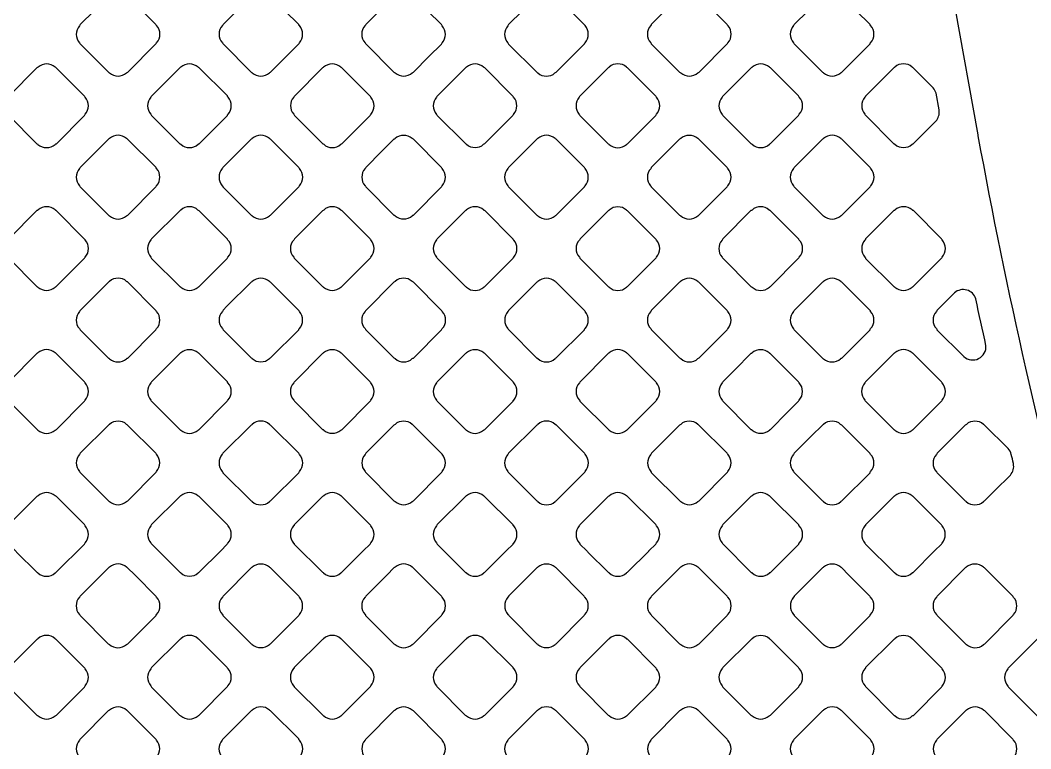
# Model space of a CAD drawing. Extents: x 0 to 248, y 0 to 175.
# Drawn here: x 84.877 to 86.402, y 147.087 to 148.185 of the extents above; entities that cross this region are included whole.
import ezdxf

# ---------------------------------------------------------------- set-up
doc = ezdxf.new("R2010")
doc.units = 0
doc.layers.add('gbr-dxf', color=7, linetype='Continuous')

msp = doc.modelspace()

# ---------------------------------------------------------------- linework, layer by layer
at = {"layer": 'gbr-dxf', "linetype": 'Continuous'}
msp.add_lwpolyline([(85.7893, 152.5028, 0.224387), (85.9099, 152.2475), (85.9166, 152.2419), (86.1187, 151.3809), (86.1359, 150.0936, -0.031401), (86.136, 150.0905), (86.1403, 149.7695, -0.024536), (86.1404, 149.7672), (86.1428, 149.5822, -0.02971), (86.1429, 149.5793), (86.1429, 149.5791), (86.1436, 149.526, -0.020598), (86.1437, 149.524, 0.041374), (86.2525, 148.3984, -0.014401), (86.2527, 148.3972), (86.3221, 148.0123, -0.013612), (86.3223, 148.0111, 0.04234), (86.6973, 146.633, -0.034058), (86.6984, 146.6299, 0.030775), (87.1147, 145.678, -0.014751), (87.1153, 145.6768), (87.2744, 145.3666, -0.022541), (87.2755, 145.3647, 0.006915), (87.3941, 145.1431, 0.283708)], format="xyb", dxfattribs=at)
for points in [[(84.9666, 148.1511, -0.091685), (84.9675, 148.1496), (85.0102, 148.1069, -0.087297), (85.0117, 148.106, 0.379731), (85.0376, 148.106, -0.09572), (85.0393, 148.1069), (85.0819, 148.1496, -0.096266), (85.0829, 148.1512, 0.379731), (85.0829, 148.1772, -0.103612), (85.0819, 148.179), (85.0394, 148.2214, -0.091964), (85.0378, 148.2224, 0.379731), (85.0118, 148.2224, -0.096265), (85.0102, 148.2214), (84.9675, 148.1787, -0.095916), (84.9666, 148.1771, 0.379731)], [(85.1821, 148.1513, -0.096265), (85.1831, 148.1496), (85.2257, 148.107, -0.092342), (85.2272, 148.1061, 0.379064), (85.2532, 148.1061, -0.097298), (85.2548, 148.1071), (85.2974, 148.1496, -0.095166), (85.2983, 148.1512, 0.379293), (85.2983, 148.1772, -0.095956), (85.2973, 148.1788), (85.2549, 148.2213, -0.100054), (85.2531, 148.2223, 0.379731), (85.2272, 148.2223, -0.096265), (85.2255, 148.2213), (85.1831, 148.1789, -0.095916), (85.1821, 148.1773, 0.379731)], [(85.3974, 148.1772, 0.379427), (85.3974, 148.1512, -0.087748), (85.3984, 148.1497), (85.441, 148.107, -0.09979), (85.4428, 148.106, 0.379731), (85.4687, 148.106, -0.09572), (85.4704, 148.107), (85.4938, 148.1305), (85.5129, 148.1495, -0.095916), (85.5138, 148.1511, 0.379731), (85.5138, 148.1771, -0.091745), (85.5129, 148.1787), (85.4702, 148.2213, -0.096332), (85.4686, 148.2223, 0.379289), (85.4426, 148.2223, -0.096507), (85.441, 148.2214), (85.3984, 148.1788, -0.09437)], [(85.6129, 148.1511, -0.096157), (85.6139, 148.1495), (85.6565, 148.1069, -0.091364), (85.6581, 148.1059, 0.379293), (85.684, 148.1059, -0.095956), (85.6857, 148.1069), (85.7284, 148.1496, -0.096332), (85.7294, 148.1513, 0.379289), (85.7294, 148.1772, -0.082704), (85.7285, 148.1786), (85.6857, 148.2215, -0.086956), (85.6842, 148.2224, 0.379293), (85.6583, 148.2224, -0.095956), (85.6566, 148.2214), (85.6139, 148.1787, -0.096023), (85.613, 148.1771, 0.379672)], [(85.8285, 148.1512, -0.096265), (85.8294, 148.1496), (85.8719, 148.1071, -0.107794), (85.8738, 148.106, 0.379731), (85.8998, 148.106, -0.096265), (85.9014, 148.107), (85.944, 148.1496, -0.095916), (85.945, 148.1513, 0.379731), (85.945, 148.1772, -0.100266), (85.944, 148.1789), (85.9015, 148.2214, -0.104018), (85.8997, 148.2225, 0.379731), (85.8737, 148.2225, -0.09572), (85.8721, 148.2215), (85.8294, 148.1788, -0.095916), (85.8285, 148.1772, 0.379731)], [(86.0441, 148.1772, 0.379293), (86.0441, 148.1512, -0.087748), (86.045, 148.1498), (86.0878, 148.1069, -0.08348), (86.0892, 148.1061, 0.379672), (86.1152, 148.106, -0.095612), (86.1168, 148.107), (86.1595, 148.1497, -0.095602), (86.1604, 148.1513, 0.379293), (86.1604, 148.1773, -0.091954), (86.1595, 148.1788), (86.1169, 148.2214, -0.096332), (86.1153, 148.2224, 0.379289), (86.0893, 148.2224, -0.095506), (86.0877, 148.2214), (86.0451, 148.1788, -0.095602)], [(84.8588, 148.0434, -0.096265), (84.8598, 148.0418), (84.9024, 147.9992, -0.091913), (84.9039, 147.9982, 0.379731), (84.9299, 147.9982, -0.09572), (84.9316, 147.9992), (84.9742, 148.0418, -0.096266), (84.9751, 148.0435, 0.379731), (84.9751, 148.0694, -0.082756), (84.9743, 148.0708), (84.9315, 148.1136, -0.087515), (84.93, 148.1145, 0.379731), (84.904, 148.1145, -0.096265), (84.9024, 148.1136), (84.8598, 148.071, -0.095916), (84.8588, 148.0694, 0.379731)], [(85.0743, 148.0435, -0.09572), (85.0753, 148.0418), (85.1179, 147.9992, -0.091964), (85.1194, 147.9983, 0.379289), (85.1454, 147.9983, -0.095506), (85.147, 147.9992), (85.1897, 148.0419, -0.095443), (85.1907, 148.0435, 0.379239), (85.1907, 148.0695, -0.099713), (85.1897, 148.0712), (85.1472, 148.1136, -0.103498), (85.1454, 148.1146, 0.379293), (85.1195, 148.1146, -0.095956), (85.1178, 148.1136), (85.0753, 148.0711, -0.096266), (85.0743, 148.0694, 0.379731)], [(85.2898, 148.0695, 0.379293), (85.2898, 148.0436, -0.096625), (85.2908, 148.0419), (85.3335, 147.9992, -0.091964), (85.335, 147.9983, 0.379731), (85.361, 147.9983, -0.096265), (85.3627, 147.9993), (85.3871, 148.0237), (85.4051, 148.0418, -0.096332), (85.4061, 148.0434, 0.379289), (85.4061, 148.0694, -0.095506), (85.4052, 148.071), (85.3625, 148.1136, -0.099711), (85.3608, 148.1146, 0.378906), (85.3349, 148.1146, -0.095866), (85.3333, 148.1136), (85.2908, 148.0711, -0.095296)], [(85.5052, 148.0434, -0.087343), (85.5061, 148.0419), (85.5488, 147.9993, -0.099849), (85.5505, 147.9983, 0.379293), (85.5764, 147.9983, -0.096119), (85.5781, 147.9993), (85.6206, 148.0418, -0.096023), (85.6215, 148.0434, 0.379289), (85.6216, 148.0694, -0.09148), (85.6206, 148.0709), (85.578, 148.1136, -0.095796), (85.5764, 148.1145, 0.379293), (85.5504, 148.1145, -0.09572), (85.5488, 148.1135), (85.5298, 148.0945), (85.5062, 148.071, -0.096314), (85.5052, 148.0694, 0.379703)], [(85.7207, 148.0434, -0.095865), (85.7216, 148.0418), (85.7643, 147.9991, -0.091437), (85.7659, 147.9981, 0.379731), (85.7919, 147.9981, -0.096265), (85.7935, 147.9991), (85.8362, 148.0418, -0.095916), (85.8372, 148.0435, 0.379731), (85.8372, 148.0694, -0.083172), (85.8363, 148.0708), (85.7934, 148.1138, -0.087516), (85.7919, 148.1147, 0.379731), (85.7659, 148.1147, -0.09572), (85.7643, 148.1137), (85.7216, 148.071, -0.096266), (85.7207, 148.0694, 0.379731)], [(85.9363, 148.0434, -0.095612), (85.9372, 148.0418), (85.9797, 147.9993, -0.107363), (85.9815, 147.9983, 0.379293), (86.0075, 147.9983, -0.095956), (86.0091, 147.9993), (86.0517, 148.0419, -0.096266), (86.0527, 148.0436, 0.379731), (86.0527, 148.0695, -0.100032), (86.0517, 148.0713), (86.0093, 148.1136, -0.104264), (86.0075, 148.1146, 0.379289), (85.9816, 148.1147, -0.095506), (85.98, 148.1137), (85.9372, 148.071, -0.095935), (85.9363, 148.0693, 0.379287)], [(86.1518, 148.0436, -0.087343), (86.1527, 148.0421), (86.1956, 147.9992, -0.0873), (86.1971, 147.9983, 0.378906), (86.223, 147.9983, -0.095866), (86.2247, 147.9992), (86.2585, 148.033), (86.2586, 148.0331, 0.226232), (86.2637, 148.0495, -0.052294), (86.2637, 148.05), (86.2591, 148.0752, 0.119046), (86.2548, 148.0835), (86.2246, 148.1137, -0.096266), (86.223, 148.1147, 0.379289), (86.197, 148.1147, -0.095866), (86.1954, 148.1137), (86.1528, 148.0711, -0.095935), (86.1518, 148.0695, 0.379287)], [(84.9665, 147.9357, -0.09572), (84.9675, 147.9341), (85.0101, 147.8915, -0.091646), (85.0117, 147.8905, 0.379332), (85.0376, 147.8905, -0.095506), (85.0393, 147.8915), (85.0819, 147.9341, -0.095935), (85.0829, 147.9358, 0.379324), (85.0829, 147.9617, -0.082876), (85.082, 147.9631), (85.0391, 148.006, -0.086956), (85.0376, 148.0069, 0.379293), (85.0117, 148.0069, -0.095956), (85.0101, 148.0059), (84.9675, 147.9633, -0.096266), (84.9665, 147.9617, 0.379731)], [(85.182, 147.9358, -0.096225), (85.183, 147.9341), (85.2257, 147.8914, -0.091964), (85.2272, 147.8905, 0.379731), (85.2532, 147.8905, -0.096265), (85.2548, 147.8914), (85.2974, 147.9341, -0.096627), (85.2984, 147.9357, 0.379229), (85.2984, 147.9617, -0.099534), (85.2975, 147.9634), (85.2549, 148.0059, -0.103421), (85.2531, 148.0069, 0.378681), (85.2272, 148.0069, -0.097505), (85.2256, 148.0059), (85.183, 147.9633, -0.097437), (85.182, 147.9617, 0.378971)], [(85.3975, 147.9357, -0.082876), (85.3984, 147.9343), (85.4411, 147.8916, -0.095602), (85.4428, 147.8906, 0.379214), (85.4687, 147.8906, -0.096625), (85.4704, 147.8916), (85.5129, 147.9341, -0.096266), (85.5138, 147.9357, 0.379289), (85.5139, 147.9617, -0.091476), (85.5129, 147.9632), (85.4703, 148.0059, -0.095602), (85.4687, 148.0068, 0.379293), (85.4427, 148.0068, -0.096103), (85.4411, 148.0058), (85.423, 147.9878), (85.3985, 147.9633, -0.096023), (85.3975, 147.9617, 0.379672)], [(85.613, 147.9357, -0.091558), (85.6139, 147.9342), (85.6567, 147.8913, -0.087515), (85.6582, 147.8904, 0.379731), (85.6842, 147.8904, -0.096265), (85.6858, 147.8914), (85.7284, 147.934, -0.095916), (85.7294, 147.9356, 0.379731), (85.7294, 147.9616, -0.087549), (85.7285, 147.9631), (85.6857, 148.0059, -0.091913), (85.6841, 148.0069, 0.379731), (85.6581, 148.0069, -0.09572), (85.6565, 148.0059), (85.6139, 147.9633, -0.096266), (85.613, 147.9617, 0.379731)], [(85.8284, 147.9356, -0.091583), (85.8294, 147.934), (85.8719, 147.8915, -0.103498), (85.8737, 147.8905, 0.379293), (85.8996, 147.8905, -0.095956), (85.9013, 147.8915), (85.9439, 147.9341, -0.096111), (85.9449, 147.9357, 0.379229), (85.9449, 147.9617, -0.087284), (85.944, 147.9632), (85.9013, 148.0059, -0.09197), (85.8997, 148.0068, 0.379293), (85.8737, 148.0068, -0.096119), (85.8721, 148.0059), (85.8294, 147.9632, -0.096214), (85.8285, 147.9615, 0.379703)], [(86.044, 147.9357, -0.100032), (86.045, 147.934), (86.0876, 147.8914, -0.095916), (86.0892, 147.8904, 0.379731), (86.1152, 147.8904, -0.096265), (86.1169, 147.8914), (86.1596, 147.9341, -0.095916), (86.1606, 147.9358, 0.379731), (86.1606, 147.9617, -0.095756), (86.1596, 147.9634), (86.117, 148.006, -0.100054), (86.1153, 148.007, 0.379731), (86.0893, 148.007, -0.096265), (86.0876, 148.006), (86.045, 147.9633, -0.096266), (86.044, 147.9617, 0.379731)], [(84.8587, 147.8279, -0.091846), (84.8597, 147.8263), (84.9023, 147.7836, -0.089936), (84.9039, 147.7827, 0.379155), (84.9298, 147.7827, -0.096367), (84.9314, 147.7837), (84.9742, 147.8265, -0.094035), (84.9752, 147.8281, 0.379032), (84.9752, 147.854, -0.083271), (84.9743, 147.8554), (84.9315, 147.8982, -0.087978), (84.93, 147.8992, 0.379289), (84.904, 147.8992, -0.095866), (84.9024, 147.8982), (84.8597, 147.8555, -0.098209), (84.8587, 147.8538, 0.379506)], [(85.0743, 147.8281, -0.105329), (85.0753, 147.8262), (85.1178, 147.7838, -0.099711), (85.1195, 147.7828, 0.379293), (85.1455, 147.7828, -0.095956), (85.1471, 147.7838), (85.1532, 147.7898), (85.1896, 147.8262, -0.095916), (85.1906, 147.8279, 0.379731), (85.1906, 147.8539, -0.091745), (85.1897, 147.8554), (85.147, 147.8981, -0.096128), (85.1453, 147.8991, 0.379155), (85.1194, 147.8991, -0.097032), (85.1177, 147.8981), (85.0753, 147.8556, -0.096842), (85.0743, 147.854, 0.379239)], [(85.2898, 147.828, -0.096157), (85.2907, 147.8263), (85.3334, 147.7837, -0.091364), (85.3349, 147.7828, 0.378906), (85.3609, 147.7828, -0.095506), (85.3625, 147.7837), (85.4052, 147.8264, -0.095602), (85.4061, 147.828, 0.379293), (85.4061, 147.854, -0.099964), (85.4051, 147.8557), (85.3628, 147.8981, -0.104018), (85.361, 147.8991, 0.379731), (85.335, 147.8991, -0.09572), (85.3333, 147.8981), (85.2908, 147.8556, -0.096023), (85.2898, 147.8539, 0.379672)], [(85.5053, 147.828, -0.087549), (85.5062, 147.8265), (85.5491, 147.7836, -0.082834), (85.5505, 147.7827, 0.379731), (85.5765, 147.7827, -0.096265), (85.5781, 147.7837), (85.6207, 147.8263, -0.095916), (85.6217, 147.8279, 0.379731), (85.6217, 147.8539, -0.087748), (85.6208, 147.8554), (85.578, 147.8982, -0.091964), (85.5764, 147.8992, 0.379731), (85.5504, 147.8992, -0.096265), (85.5488, 147.8982), (85.5062, 147.8556, -0.095916), (85.5053, 147.854, 0.379731)], [(85.7208, 147.8279, -0.09185), (85.7217, 147.8264), (85.7644, 147.7836, -0.086956), (85.7659, 147.7827, 0.379293), (85.7919, 147.7827, -0.095956), (85.7935, 147.7837), (85.8361, 147.8263, -0.096332), (85.8371, 147.8279, 0.379289), (85.8371, 147.8539, -0.087715), (85.8362, 147.8554), (85.7935, 147.8981, -0.09197), (85.7919, 147.899, 0.379214), (85.7659, 147.899, -0.095956), (85.7643, 147.898), (85.7218, 147.8555, -0.096023), (85.7208, 147.8539, 0.379672)], [(85.9362, 147.8279, -0.091685), (85.9371, 147.8263), (85.9797, 147.7837, -0.103868), (85.9815, 147.7827, 0.379731), (86.0075, 147.7827, -0.096265), (86.0091, 147.7837), (86.0517, 147.8263, -0.096266), (86.0527, 147.8279, 0.379731), (86.0527, 147.8539, -0.087314), (86.0518, 147.8554), (86.009, 147.8982, -0.091964), (86.0074, 147.8991, 0.379731), (85.9814, 147.8991, -0.096265), (85.9798, 147.8982), (85.9371, 147.8555, -0.095916), (85.9362, 147.8538, 0.379731)], [(86.1518, 147.8279, -0.104099), (86.1528, 147.8261), (86.1953, 147.7837, -0.099849), (86.197, 147.7827, 0.379293), (86.2229, 147.7828, -0.09572), (86.2246, 147.7837), (86.2672, 147.8264, -0.095916), (86.2682, 147.828, 0.379731), (86.2682, 147.854, -0.107762), (86.2671, 147.8558), (86.2248, 147.8982, -0.096332), (86.2231, 147.8992, 0.379289), (86.1972, 147.8992, -0.095506), (86.1955, 147.8982), (86.1528, 147.8555, -0.095935), (86.1518, 147.8539, 0.379196)], [(84.9664, 147.7202, -0.095719), (84.9674, 147.7186), (85.0101, 147.6759, -0.09197), (85.0117, 147.6749, 0.378906), (85.0376, 147.6749, -0.095778), (85.0393, 147.6759), (85.0796, 147.7162), (85.0819, 147.7186, -0.095602), (85.0829, 147.7202, 0.379293), (85.0829, 147.7461, -0.095956), (85.0819, 147.7478), (85.0391, 147.7906, -0.082912), (85.0377, 147.7915, 0.379155), (85.0118, 147.7915, -0.096217), (85.0101, 147.7905), (84.9674, 147.7478, -0.096322), (84.9665, 147.7461, 0.379155)], [(85.1821, 147.7203, -0.103621), (85.1831, 147.7185), (85.2255, 147.6761, -0.099849), (85.2272, 147.6751, 0.379293), (85.2532, 147.6751, -0.096119), (85.2548, 147.6761), (85.2973, 147.7186, -0.096023), (85.2983, 147.7202, 0.379289), (85.2983, 147.7461, -0.09148), (85.2974, 147.7477), (85.2548, 147.7903, -0.095796), (85.2531, 147.7913, 0.379293), (85.2272, 147.7913, -0.09572), (85.2255, 147.7903), (85.1891, 147.7539), (85.1831, 147.7479, -0.096314), (85.1821, 147.7462, 0.379703)], [(85.3974, 147.7461, 0.379293), (85.3974, 147.7202, -0.083235), (85.3983, 147.7188), (85.4411, 147.676, -0.096023), (85.4428, 147.675, 0.379672), (85.4687, 147.675, -0.096157), (85.4703, 147.6759), (85.513, 147.7186, -0.095796), (85.514, 147.7202, 0.379293), (85.514, 147.7462, -0.096625), (85.513, 147.7478), (85.4704, 147.7904, -0.100335), (85.4687, 147.7914, 0.379672), (85.4427, 147.7915, -0.095612), (85.4411, 147.7905), (85.3984, 147.7478, -0.095602)], [(85.6131, 147.7202, -0.087248), (85.614, 147.7187), (85.6568, 147.6759, -0.082483), (85.6582, 147.675, 0.379293), (85.6842, 147.675, -0.095956), (85.6858, 147.676), (85.7284, 147.7186, -0.096332), (85.7294, 147.7202, 0.379289), (85.7294, 147.7462, -0.087248), (85.7285, 147.7477), (85.6858, 147.7904, -0.091364), (85.6842, 147.7914, 0.379293), (85.6583, 147.7913, -0.095956), (85.6566, 147.7904), (85.6141, 147.7478, -0.096332), (85.6131, 147.7462, 0.379289)], [(85.8285, 147.7202, -0.087748), (85.8294, 147.7187), (85.8721, 147.676, -0.09979), (85.8738, 147.675, 0.379731), (85.8998, 147.675, -0.09572), (85.9014, 147.676), (85.9202, 147.6948), (85.9439, 147.7185, -0.095916), (85.9449, 147.7201, 0.379731), (85.9449, 147.7461, -0.092247), (85.9439, 147.7476), (85.9012, 147.7903, -0.095916), (85.8996, 147.7913, 0.379731), (85.8736, 147.7913, -0.096265), (85.872, 147.7903), (85.8294, 147.7478, -0.095916), (85.8285, 147.7461, 0.379731)], [(86.044, 147.7201, -0.095612), (86.0449, 147.7185), (86.0876, 147.6758, -0.091364), (86.0891, 147.6749, 0.379293), (86.1151, 147.6749, -0.095956), (86.1167, 147.6759), (86.1594, 147.7186, -0.096332), (86.1604, 147.7202, 0.379289), (86.1604, 147.7462, -0.082704), (86.1596, 147.7476), (86.1167, 147.7904, -0.086956), (86.1152, 147.7914, 0.379293), (86.0893, 147.7913, -0.095956), (86.0876, 147.7904), (86.045, 147.7477, -0.096214), (86.044, 147.746, 0.379672)], [(86.2595, 147.7202, -0.096157), (86.2604, 147.7186), (86.3008, 147.6782), (86.301, 147.678, 0.676083), (86.3344, 147.6947, -0.002156), (86.3191, 147.7652, 0.537046), (86.287, 147.7743), (86.2604, 147.7478, -0.095585), (86.2595, 147.7461, 0.379287)], [(84.8587, 147.6384, 0.379293), (84.8588, 147.6125, -0.090058), (84.8597, 147.611), (84.9026, 147.5681, -0.083134), (84.9039, 147.5672, 0.379731), (84.9299, 147.5672, -0.096265), (84.9316, 147.5682), (84.9742, 147.6108, -0.095916), (84.9751, 147.6124, 0.379731), (84.9751, 147.6384, -0.087274), (84.9742, 147.6399), (84.9314, 147.6827, -0.091703), (84.9299, 147.6836, 0.379107), (84.9039, 147.6836, -0.095866), (84.9023, 147.6827), (84.8597, 147.6401, -0.095824)], [(85.0743, 147.6124, -0.100154), (85.0753, 147.6107), (85.1178, 147.5682, -0.095895), (85.1194, 147.5672, 0.379293), (85.1454, 147.5673, -0.096265), (85.147, 147.5682), (85.1896, 147.6109, -0.096266), (85.1906, 147.6125, 0.379289), (85.1906, 147.6385, -0.091476), (85.1897, 147.64), (85.1471, 147.6826, -0.095602), (85.1454, 147.6836, 0.379293), (85.1195, 147.6836, -0.095956), (85.1178, 147.6826), (85.1155, 147.6803), (85.0753, 147.64, -0.096023), (85.0743, 147.6384, 0.379672)], [(85.2898, 147.6125, -0.103612), (85.2908, 147.6108), (85.3333, 147.5683, -0.100054), (85.335, 147.5673, 0.379731), (85.361, 147.5673, -0.096265), (85.3627, 147.5682), (85.4051, 147.6107, -0.095916), (85.4061, 147.6124, 0.379731), (85.4061, 147.6383, -0.091745), (85.4052, 147.6399), (85.3625, 147.6826, -0.096266), (85.3608, 147.6836, 0.379731), (85.3349, 147.6836, -0.09572), (85.3332, 147.6826), (85.2908, 147.6402, -0.096266), (85.2898, 147.6385, 0.379731)], [(85.5052, 147.6124, -0.087305), (85.5061, 147.6109), (85.549, 147.5681, -0.082483), (85.5504, 147.5672, 0.378943), (85.5763, 147.5672, -0.095866), (85.578, 147.5682), (85.6207, 147.6109, -0.095602), (85.6217, 147.6126, 0.379214), (85.6217, 147.6385, -0.092348), (85.6207, 147.6401), (85.5782, 147.6827, -0.095916), (85.5765, 147.6836, 0.379731), (85.5506, 147.6836, -0.095756), (85.5489, 147.6827), (85.5062, 147.64, -0.096214), (85.5053, 147.6383, 0.379703)], [(85.7208, 147.6125, -0.087314), (85.7217, 147.611), (85.7646, 147.5681, -0.083056), (85.766, 147.5672, 0.379731), (85.792, 147.5672, -0.09572), (85.7936, 147.5682), (85.8362, 147.6108, -0.096266), (85.8372, 147.6124, 0.379731), (85.8372, 147.6384, -0.087314), (85.8363, 147.6399), (85.7935, 147.6827, -0.091913), (85.7919, 147.6836, 0.379731), (85.7659, 147.6836, -0.09572), (85.7643, 147.6827), (85.7218, 147.6401, -0.096266), (85.7208, 147.6385, 0.379731)], [(85.9363, 147.6124, -0.087254), (85.9372, 147.6109), (85.9798, 147.5683, -0.099849), (85.9815, 147.5673, 0.379293), (86.0075, 147.5673, -0.096625), (86.0091, 147.5683), (86.0351, 147.5943), (86.0516, 147.6108, -0.096332), (86.0526, 147.6124, 0.379289), (86.0526, 147.6384, -0.09148), (86.0517, 147.6399), (86.009, 147.6825, -0.095602), (86.0074, 147.6835, 0.379293), (85.9814, 147.6835, -0.095956), (85.9798, 147.6825), (85.9561, 147.6588), (85.9373, 147.64, -0.096314), (85.9363, 147.6383, 0.379672)], [(86.1517, 147.6124, -0.099645), (86.1527, 147.6107), (86.1953, 147.5681, -0.095796), (86.197, 147.5671, 0.379293), (86.2229, 147.5671, -0.09572), (86.2246, 147.5681), (86.2672, 147.6107, -0.096332), (86.2682, 147.6123, 0.379289), (86.2682, 147.6383, -0.095506), (86.2672, 147.6399), (86.2243, 147.6828, -0.082483), (86.223, 147.6837, 0.379293), (86.197, 147.6837, -0.095956), (86.1954, 147.6827), (86.1527, 147.64, -0.096314), (86.1517, 147.6384, 0.379703)], [(84.9665, 147.5047, -0.087254), (84.9674, 147.5032), (85.0103, 147.4604, -0.082483), (85.0117, 147.4595, 0.379293), (85.0376, 147.4595, -0.095956), (85.0393, 147.4605), (85.0819, 147.5031, -0.096266), (85.0828, 147.5047, 0.379731), (85.0828, 147.5307, -0.087314), (85.0819, 147.5322), (85.0392, 147.5749, -0.092406), (85.0377, 147.5758, 0.379703), (85.0117, 147.5758, -0.095649), (85.0101, 147.5749), (84.9675, 147.5323, -0.095935), (84.9665, 147.5306, 0.379196)], [(85.182, 147.5047, -0.100266), (85.183, 147.503), (85.2256, 147.4604, -0.096227), (85.2272, 147.4594, 0.379731), (85.2532, 147.4594, -0.096265), (85.2548, 147.4604), (85.2975, 147.503, -0.095916), (85.2984, 147.5047, 0.379731), (85.2984, 147.5306, -0.092247), (85.2975, 147.5322), (85.2548, 147.5749, -0.095916), (85.2531, 147.5759, 0.379731), (85.2272, 147.5759, -0.096265), (85.2255, 147.5749), (85.1829, 147.5323, -0.095916), (85.182, 147.5307, 0.379731)], [(85.3975, 147.5047, -0.09185), (85.3985, 147.5031), (85.441, 147.4606, -0.103498), (85.4428, 147.4596, 0.379293), (85.4687, 147.4596, -0.095956), (85.4704, 147.4606), (85.5129, 147.5031, -0.096332), (85.5138, 147.5047, 0.379289), (85.5139, 147.5307, -0.087715), (85.513, 147.5321), (85.4702, 147.5749, -0.09197), (85.4687, 147.5758, 0.379214), (85.4427, 147.5758, -0.095956), (85.4411, 147.5748), (85.3985, 147.5323, -0.096023), (85.3975, 147.5306, 0.379672)], [(85.6129, 147.5306, 0.379293), (85.613, 147.5047, -0.087809), (85.6139, 147.5032), (85.6568, 147.4603, -0.083651), (85.6582, 147.4594, 0.379703), (85.6842, 147.4594, -0.095756), (85.6858, 147.4603), (85.7286, 147.5031, -0.095602), (85.7295, 147.5047, 0.379293), (85.7295, 147.5307, -0.091745), (85.7286, 147.5323), (85.6859, 147.575, -0.096227), (85.6842, 147.5759, 0.379506), (85.6583, 147.5759, -0.098229), (85.6566, 147.5749), (85.6139, 147.5323, -0.095796)], [(85.8286, 147.5047, -0.082704), (85.8294, 147.5033), (85.8722, 147.4605, -0.095602), (85.8738, 147.4596, 0.379293), (85.8998, 147.4596, -0.096265), (85.9014, 147.4606), (85.9439, 147.5031, -0.096111), (85.9449, 147.5047, 0.379321), (85.9449, 147.5307, -0.09148), (85.944, 147.5322), (85.9013, 147.5748, -0.095602), (85.8997, 147.5758, 0.379214), (85.8737, 147.5758, -0.096625), (85.8721, 147.5748), (85.8296, 147.5323, -0.095916), (85.8286, 147.5306, 0.379289)], [(86.044, 147.5047, -0.09185), (86.0449, 147.5031), (86.0878, 147.4603, -0.086956), (86.0893, 147.4594, 0.379214), (86.1152, 147.4594, -0.096625), (86.1169, 147.4604), (86.1595, 147.503, -0.096266), (86.1604, 147.5046, 0.379289), (86.1604, 147.5306, -0.087284), (86.1595, 147.532), (86.1167, 147.5749, -0.091364), (86.1151, 147.5758, 0.379214), (86.0892, 147.5758, -0.096625), (86.0875, 147.5748), (86.0711, 147.5584), (86.045, 147.5323, -0.096023), (86.044, 147.5306, 0.379672)], [(86.2595, 147.5045, -0.09572), (86.2605, 147.5029), (86.303, 147.4604, -0.096214), (86.3047, 147.4594, 0.379498), (86.3306, 147.4594, -0.092917), (86.3322, 147.4603), (86.348, 147.4761), (86.3712, 147.4993, 0.237578), (86.3758, 147.5167, -0.040015), (86.3758, 147.517, -0.000585), (86.3726, 147.5303, -0.036967), (86.3725, 147.5306, 0.128969), (86.3677, 147.5395), (86.3322, 147.5749, -0.0873), (86.3308, 147.5758, 0.37925), (86.3048, 147.5758, -0.096625), (86.3032, 147.5748), (86.2605, 147.5322, -0.096266), (86.2595, 147.5305, 0.379731)], [(84.8586, 147.4228, 0.378603), (84.8587, 147.3969, -0.085248), (84.8596, 147.3954), (84.8701, 147.3849, -0.024107), (84.8717, 147.3832), (84.9021, 147.3528, -0.104691), (84.9039, 147.3517, 0.37981), (84.9298, 147.3517, -0.095973), (84.9315, 147.3527), (84.9742, 147.3954, -0.095602), (84.9751, 147.397, 0.378906), (84.9751, 147.423, -0.095506), (84.9742, 147.4246), (84.9316, 147.4671, -0.099849), (84.9299, 147.4681, 0.378815), (84.904, 147.4681, -0.095506), (84.9024, 147.4671), (84.8596, 147.4244, -0.095293)], [(85.0742, 147.397, -0.082704), (85.0751, 147.3956), (85.1179, 147.3527, -0.096332), (85.1195, 147.3518, 0.37981), (85.1455, 147.3518, -0.096625), (85.1472, 147.3527), (85.1791, 147.3846), (85.1793, 147.3848), (85.1896, 147.3952, -0.098), (85.1906, 147.3969, 0.378718), (85.1907, 147.4228, -0.090916), (85.1897, 147.4244), (85.147, 147.4671, -0.095602), (85.1453, 147.4681, 0.379293), (85.1194, 147.4681, -0.095956), (85.1177, 147.4671), (85.0752, 147.4246, -0.096332), (85.0742, 147.4229, 0.379289)], [(85.2897, 147.4228, 0.378683), (85.2897, 147.3969, -0.08944), (85.2906, 147.3953), (85.3333, 147.3527, -0.092233), (85.3349, 147.3517, 0.37981), (85.3609, 147.3517, -0.095956), (85.3625, 147.3527), (85.3947, 147.3849), (85.4052, 147.3954, -0.095602), (85.4062, 147.397, 0.378906), (85.4062, 147.423, -0.087248), (85.4053, 147.4244), (85.3625, 147.4672, -0.091364), (85.361, 147.4681, 0.378906), (85.335, 147.4681, -0.095506), (85.3334, 147.4671), (85.2906, 147.4244, -0.095293)], [(85.5052, 147.397, -0.09148), (85.5062, 147.3954), (85.5489, 147.3526, -0.092233), (85.5505, 147.3517, 0.37981), (85.5765, 147.3517, -0.095956), (85.5781, 147.3527), (85.6104, 147.3849), (85.6207, 147.3952, -0.097673), (85.6217, 147.3969, 0.378718), (85.6217, 147.4228, -0.087135), (85.6208, 147.4243), (85.5779, 147.4672, -0.091578), (85.5764, 147.4681, 0.379293), (85.5504, 147.4681, -0.096265), (85.5488, 147.4671), (85.5062, 147.4246, -0.096111), (85.5052, 147.4229, 0.379321)], [(85.7207, 147.4228, 0.378683), (85.7208, 147.3969, -0.085157), (85.7217, 147.3954), (85.7321, 147.3849, -0.023912), (85.7337, 147.3832), (85.7643, 147.3527, -0.096111), (85.7659, 147.3517, 0.37981), (85.7919, 147.3517, -0.095956), (85.7935, 147.3527), (85.8255, 147.3847), (85.8257, 147.3849), (85.8362, 147.3954, -0.095824), (85.8372, 147.397, 0.379293), (85.8372, 147.423, -0.096625), (85.8362, 147.4246), (85.7937, 147.4671, -0.100151), (85.792, 147.4681, 0.379289), (85.7661, 147.4681, -0.095778), (85.7644, 147.4671), (85.7217, 147.4244, -0.095058)], [(85.9363, 147.397, -0.082704), (85.9371, 147.3956), (85.9801, 147.3526, -0.083651), (85.9815, 147.3517, 0.379212), (86.0075, 147.3517, -0.095866), (86.0091, 147.3526), (86.0413, 147.3848), (86.0518, 147.3953, -0.095602), (86.0527, 147.3969, 0.378906), (86.0527, 147.4228, -0.09148), (86.0518, 147.4244), (86.009, 147.4671, -0.095602), (86.0074, 147.4681, 0.379293), (85.9814, 147.4681, -0.095956), (85.9798, 147.4671), (85.9373, 147.4246, -0.096332), (85.9363, 147.4229, 0.379289)], [(86.1518, 147.3968, -0.087248), (86.1527, 147.3954), (86.1954, 147.3527, -0.092898), (86.197, 147.3517, 0.379117), (86.2229, 147.3517, -0.095487), (86.2245, 147.3526), (86.2564, 147.3845), (86.2568, 147.3849), (86.2672, 147.3953, -0.093699), (86.2681, 147.3969, 0.379458), (86.2681, 147.4228, -0.091846), (86.2672, 147.4244), (86.2246, 147.467, -0.096558), (86.2229, 147.468, 0.379731), (86.197, 147.468, -0.09572), (86.1953, 147.467), (86.1528, 147.4244, -0.096332), (86.1518, 147.4228, 0.379289)], [(84.9664, 147.2892, -0.100285), (84.9674, 147.2874), (85.01, 147.2448, -0.096627), (85.0116, 147.2439, 0.37981), (85.0376, 147.2439, -0.096625), (85.0393, 147.2448), (85.082, 147.2875, -0.096111), (85.0829, 147.2892, 0.37981), (85.0829, 147.3152, -0.100399), (85.0819, 147.3169), (85.0508, 147.348, -0.015196), (85.0498, 147.349), (85.0392, 147.3595, -0.091364), (85.0377, 147.3605, 0.378906), (85.0117, 147.3605, -0.095506), (85.0101, 147.3595), (84.9996, 147.349), (84.9674, 147.3168, -0.096627), (84.9664, 147.3151, 0.379731)], [(85.1821, 147.2892, -0.092162), (85.183, 147.2876), (85.2257, 147.2449, -0.087645), (85.2272, 147.244, 0.379201), (85.2532, 147.244, -0.096625), (85.2548, 147.245), (85.2974, 147.2876, -0.096111), (85.2983, 147.2892, 0.37981), (85.2983, 147.3152, -0.09253), (85.2974, 147.3167), (85.2661, 147.348, -0.015077), (85.2651, 147.349), (85.2547, 147.3594, -0.08752), (85.2532, 147.3603, 0.378815), (85.2273, 147.3603, -0.095506), (85.2256, 147.3594), (85.1831, 147.3168, -0.096627), (85.1821, 147.3152, 0.3795)], [(85.3974, 147.2891, -0.087784), (85.3983, 147.2876), (85.441, 147.2449, -0.100151), (85.4428, 147.2439, 0.37981), (85.4687, 147.2439, -0.095956), (85.4704, 147.2449), (85.513, 147.2875, -0.096332), (85.5139, 147.2892, 0.37981), (85.5139, 147.3151, -0.096625), (85.513, 147.3168), (85.4817, 147.348, -0.015077), (85.4808, 147.3489), (85.4701, 147.3596, -0.082483), (85.4687, 147.3605, 0.378906), (85.4428, 147.3605, -0.095506), (85.4411, 147.3595), (85.4307, 147.349), (85.3984, 147.3168, -0.096627), (85.3974, 147.3151, 0.379731)], [(85.6131, 147.3152, 0.379347), (85.6131, 147.2892, -0.104293), (85.6142, 147.2874), (85.6565, 147.2451, -0.100824), (85.6583, 147.244, 0.37981), (85.6842, 147.244, -0.096625), (85.6859, 147.245), (85.7283, 147.2875, -0.096111), (85.7293, 147.2891, 0.37981), (85.7293, 147.3151, -0.096458), (85.7283, 147.3168), (85.6857, 147.3594, -0.085459), (85.6842, 147.3603, 0.379155), (85.6583, 147.3603, -0.095719), (85.6567, 147.3594), (85.6463, 147.349), (85.6141, 147.3168, -0.096539)], [(85.8285, 147.2892, -0.104473), (85.8295, 147.2874), (85.8721, 147.2449, -0.100215), (85.8738, 147.2439, 0.379201), (85.8997, 147.2439, -0.095956), (85.9014, 147.2449), (85.9441, 147.2876, -0.096111), (85.945, 147.2892, 0.379451), (85.945, 147.3152, -0.096259), (85.9441, 147.3168), (85.9128, 147.3481, -0.015077), (85.9119, 147.349), (85.9013, 147.3595, -0.09197), (85.8997, 147.3605, 0.378815), (85.8738, 147.3605, -0.095506), (85.8722, 147.3595), (85.8295, 147.3168, -0.096857), (85.8285, 147.3152, 0.3795)], [(86.0442, 147.2892, -0.096625), (86.0452, 147.2876), (86.0877, 147.245, -0.092233), (86.0893, 147.244, 0.379092), (86.1152, 147.244, -0.095527), (86.1169, 147.245), (86.1594, 147.2875, -0.095602), (86.1604, 147.2892, 0.378884), (86.1604, 147.3151, -0.103999), (86.1593, 147.3169), (86.1282, 147.348, -0.015077), (86.1272, 147.349), (86.1167, 147.3594, -0.086956), (86.1153, 147.3603, 0.378906), (86.0893, 147.3603, -0.095506), (86.0877, 147.3594), (86.0773, 147.3489), (86.0452, 147.3168, -0.096627), (86.0442, 147.3152, 0.379731)], [(86.2595, 147.3151, 0.378818), (86.2595, 147.2892, -0.096507), (86.2605, 147.2876), (86.3034, 147.2447, -0.092228), (86.3049, 147.2438, 0.378702), (86.3308, 147.2437, -0.095383), (86.3325, 147.2447), (86.3751, 147.2874, -0.0953), (86.3761, 147.289, 0.379163), (86.3761, 147.3149, -0.088014), (86.3752, 147.3164), (86.3321, 147.3594, -0.086956), (86.3307, 147.3603, 0.378906), (86.3047, 147.3603, -0.094497), (86.3031, 147.3594), (86.2605, 147.3168, -0.095895)], [(84.8587, 147.1814, -0.09253), (84.8596, 147.1799), (84.9022, 147.1373, -0.10437), (84.904, 147.1362, 0.37981), (84.93, 147.1362, -0.095956), (84.9316, 147.1372), (84.9741, 147.1797, -0.096332), (84.9751, 147.1814, 0.37981), (84.9751, 147.2073, -0.087784), (84.9742, 147.2088), (84.9314, 147.2516, -0.092289), (84.9298, 147.2526, 0.379731), (84.9039, 147.2526, -0.096723), (84.9022, 147.2516), (84.8597, 147.2091, -0.096857), (84.8587, 147.2074, 0.379731)], [(85.0743, 147.2073, 0.37947), (85.0743, 147.1814, -0.108195), (85.0753, 147.1795), (85.1176, 147.1373, -0.104691), (85.1194, 147.1362, 0.37981), (85.1454, 147.1362, -0.096625), (85.147, 147.1372), (85.1896, 147.1798, -0.096111), (85.1906, 147.1815, 0.379308), (85.1906, 147.2074, -0.104256), (85.1896, 147.2092), (85.1473, 147.2515, -0.108196), (85.1454, 147.2526, 0.379), (85.1195, 147.2526, -0.095968), (85.1179, 147.2516), (85.0752, 147.209, -0.096527)], [(85.2897, 147.2074, 0.379249), (85.2897, 147.1815, -0.087784), (85.2907, 147.18), (85.3336, 147.1371, -0.083651), (85.335, 147.1362, 0.379451), (85.3609, 147.1362, -0.096157), (85.3626, 147.1371), (85.4052, 147.1798, -0.095796), (85.4062, 147.1814, 0.379201), (85.4062, 147.2074, -0.09253), (85.4052, 147.2089), (85.3625, 147.2516, -0.096627), (85.3609, 147.2526, 0.3795), (85.3349, 147.2526, -0.096614), (85.3333, 147.2516), (85.2907, 147.2091, -0.096195)], [(85.5052, 147.2073, 0.37947), (85.5052, 147.1813, -0.087784), (85.5062, 147.1798), (85.5487, 147.1372, -0.100151), (85.5505, 147.1362, 0.379308), (85.5764, 147.1362, -0.09601), (85.578, 147.1372), (85.6207, 147.1799, -0.096227), (85.6217, 147.1815, 0.379422), (85.6217, 147.2075, -0.09253), (85.6207, 147.209), (85.5782, 147.2516, -0.096627), (85.5765, 147.2526, 0.379357), (85.5506, 147.2526, -0.096462), (85.5489, 147.2516), (85.5062, 147.2089, -0.096726)], [(85.7208, 147.1815, -0.100076), (85.7218, 147.1798), (85.7644, 147.1372, -0.096328), (85.7661, 147.1362, 0.379422), (85.792, 147.1362, -0.096625), (85.7937, 147.1372), (85.8362, 147.1797, -0.096111), (85.8371, 147.1813, 0.379308), (85.8372, 147.2073, -0.096507), (85.8362, 147.2089), (85.7933, 147.2518, -0.083772), (85.7919, 147.2526, 0.37947), (85.766, 147.2526, -0.096458), (85.7643, 147.2516), (85.7218, 147.2091, -0.096627), (85.7208, 147.2075, 0.379357)], [(85.9364, 147.1814, -0.108195), (85.9374, 147.1795), (85.9797, 147.1372, -0.104691), (85.9815, 147.1362, 0.379092), (86.0074, 147.1362, -0.095378), (86.0091, 147.1371), (86.0518, 147.1798, -0.095701), (86.0527, 147.1815, 0.378793), (86.0527, 147.2074, -0.104473), (86.0517, 147.2092), (86.0094, 147.2515, -0.107817), (86.0075, 147.2525, 0.379778), (85.9815, 147.2525, -0.096458), (85.9799, 147.2516), (85.9373, 147.209, -0.096857), (85.9364, 147.2074, 0.379731)], [(86.1519, 147.2075, 0.379545), (86.1519, 147.1815, -0.096625), (86.1529, 147.1799), (86.1957, 147.137, -0.092398), (86.1973, 147.1361, 0.378837), (86.2232, 147.1361, -0.095506), (86.2248, 147.137), (86.2674, 147.1796, -0.095394), (86.2683, 147.1812, 0.379163), (86.2683, 147.2072, -0.10047), (86.2673, 147.2089), (86.2247, 147.2515, -0.10399), (86.2229, 147.2525, 0.379297), (86.197, 147.2526, -0.096238), (86.1953, 147.2516), (86.1528, 147.2091, -0.095585)], [(86.3674, 147.2072, 0.379211), (86.3675, 147.1812, -0.092348), (86.3684, 147.1796), (86.4111, 147.137, -0.088202), (86.4126, 147.136, 0.379691), (86.4385, 147.136, -0.095973), (86.4402, 147.137), (86.4616, 147.1584), (86.4616, 147.1585, 0.239689), (86.4666, 147.1759, -0.00213), (86.4471, 147.2444), (86.4401, 147.2514, -0.092187), (86.4386, 147.2524, 0.378751), (86.4127, 147.2524, -0.096528), (86.411, 147.2514), (86.3684, 147.2088, -0.095997)], [(84.9665, 147.0736, -0.096625), (84.9675, 147.072), (85.0101, 147.0294, -0.092233), (85.0116, 147.0285, 0.37981), (85.0376, 147.0285, -0.095956), (85.0393, 147.0295), (85.0819, 147.072, -0.096332), (85.0828, 147.0737, 0.37981), (85.0828, 147.0997, -0.083317), (85.0819, 147.1011), (85.0392, 147.1439, -0.088202), (85.0377, 147.1448, 0.379731), (85.0117, 147.1448, -0.096458), (85.01, 147.1438), (84.9675, 147.1013, -0.096627), (84.9665, 147.0996, 0.379731)], [(85.1819, 147.0996, 0.37947), (85.182, 147.0737, -0.104293), (85.183, 147.0719), (85.2255, 147.0294, -0.100824), (85.2272, 147.0284, 0.379308), (85.2531, 147.0283, -0.095866), (85.2548, 147.0293), (85.2974, 147.072, -0.095585), (85.2984, 147.0736, 0.379422), (85.2984, 147.0996, -0.108361), (85.2973, 147.1015), (85.2549, 147.1439, -0.096857), (85.2532, 147.1449, 0.379357), (85.2273, 147.1449, -0.096507), (85.2256, 147.144), (85.1829, 147.1013, -0.096527)], [(85.3975, 147.0736, -0.083235), (85.3984, 147.0722), (85.4411, 147.0295, -0.096332), (85.4428, 147.0285, 0.37981), (85.4687, 147.0285, -0.096625), (85.4704, 147.0295), (85.5129, 147.072, -0.096111), (85.5138, 147.0737, 0.37981), (85.5138, 147.0996, -0.096458), (85.5129, 147.1013), (85.4704, 147.1437, -0.100824), (85.4687, 147.1447, 0.379731), (85.4427, 147.1447, -0.096723), (85.4411, 147.1438), (85.3985, 147.1012, -0.096857), (85.3975, 147.0996, 0.379731)], [(85.613, 147.0737, -0.096625), (85.614, 147.072), (85.6567, 147.0293, -0.092233), (85.6582, 147.0284, 0.379308), (85.6842, 147.0283, -0.09601), (85.6858, 147.0293), (85.7285, 147.072, -0.096227), (85.7295, 147.0736, 0.379191), (85.7295, 147.0996, -0.100588), (85.7285, 147.1013), (85.6857, 147.144, -0.087648), (85.6842, 147.1449, 0.379249), (85.6583, 147.1449, -0.096458), (85.6566, 147.1439), (85.614, 147.1013, -0.096627), (85.613, 147.0996, 0.379731)], [(85.8286, 147.0737, -0.10047), (85.8296, 147.0719), (85.8721, 147.0295, -0.096111), (85.8738, 147.0285, 0.379092), (85.8997, 147.0284, -0.095166), (85.9013, 147.0294), (85.9439, 147.072, -0.096227), (85.9449, 147.0736, 0.379087), (85.9449, 147.0995, -0.096507), (85.9439, 147.1012), (85.9012, 147.1439, -0.083772), (85.8998, 147.1448, 0.37947), (85.8738, 147.1448, -0.096458), (85.8721, 147.1438), (85.8296, 147.1013, -0.096627), (85.8286, 147.0996, 0.379731)], [(86.044, 147.0996, 0.378818), (86.044, 147.0737, -0.103884), (86.045, 147.0719), (86.0877, 147.0292, -0.100073), (86.0894, 147.0282, 0.378702), (86.1153, 147.0282, -0.095506), (86.1169, 147.0292), (86.1597, 147.0719, -0.095394), (86.1606, 147.0735, 0.379163), (86.1606, 147.0995, -0.108153), (86.1595, 147.1013), (86.1169, 147.1439, -0.096111), (86.1153, 147.1449, 0.379141), (86.0894, 147.1449, -0.096031), (86.0877, 147.144), (86.045, 147.1012, -0.095895)], [(86.2597, 147.0995, 0.379211), (86.2598, 147.0735, -0.087784), (86.2607, 147.072), (86.3035, 147.0292, -0.083651), (86.3049, 147.0283, 0.37981), (86.3309, 147.0283, -0.095956), (86.3325, 147.0293), (86.3751, 147.0719, -0.096332), (86.3761, 147.0736, 0.37975), (86.3761, 147.0995, -0.092139), (86.3751, 147.1011), (86.3325, 147.1437, -0.096328), (86.3309, 147.1447, 0.378885), (86.305, 147.1447, -0.095862), (86.3033, 147.1437), (86.2607, 147.1011, -0.095997)]]:
    msp.add_lwpolyline(points, format="xyb", close=True, dxfattribs=at)

doc.saveas('drawing.dxf')
